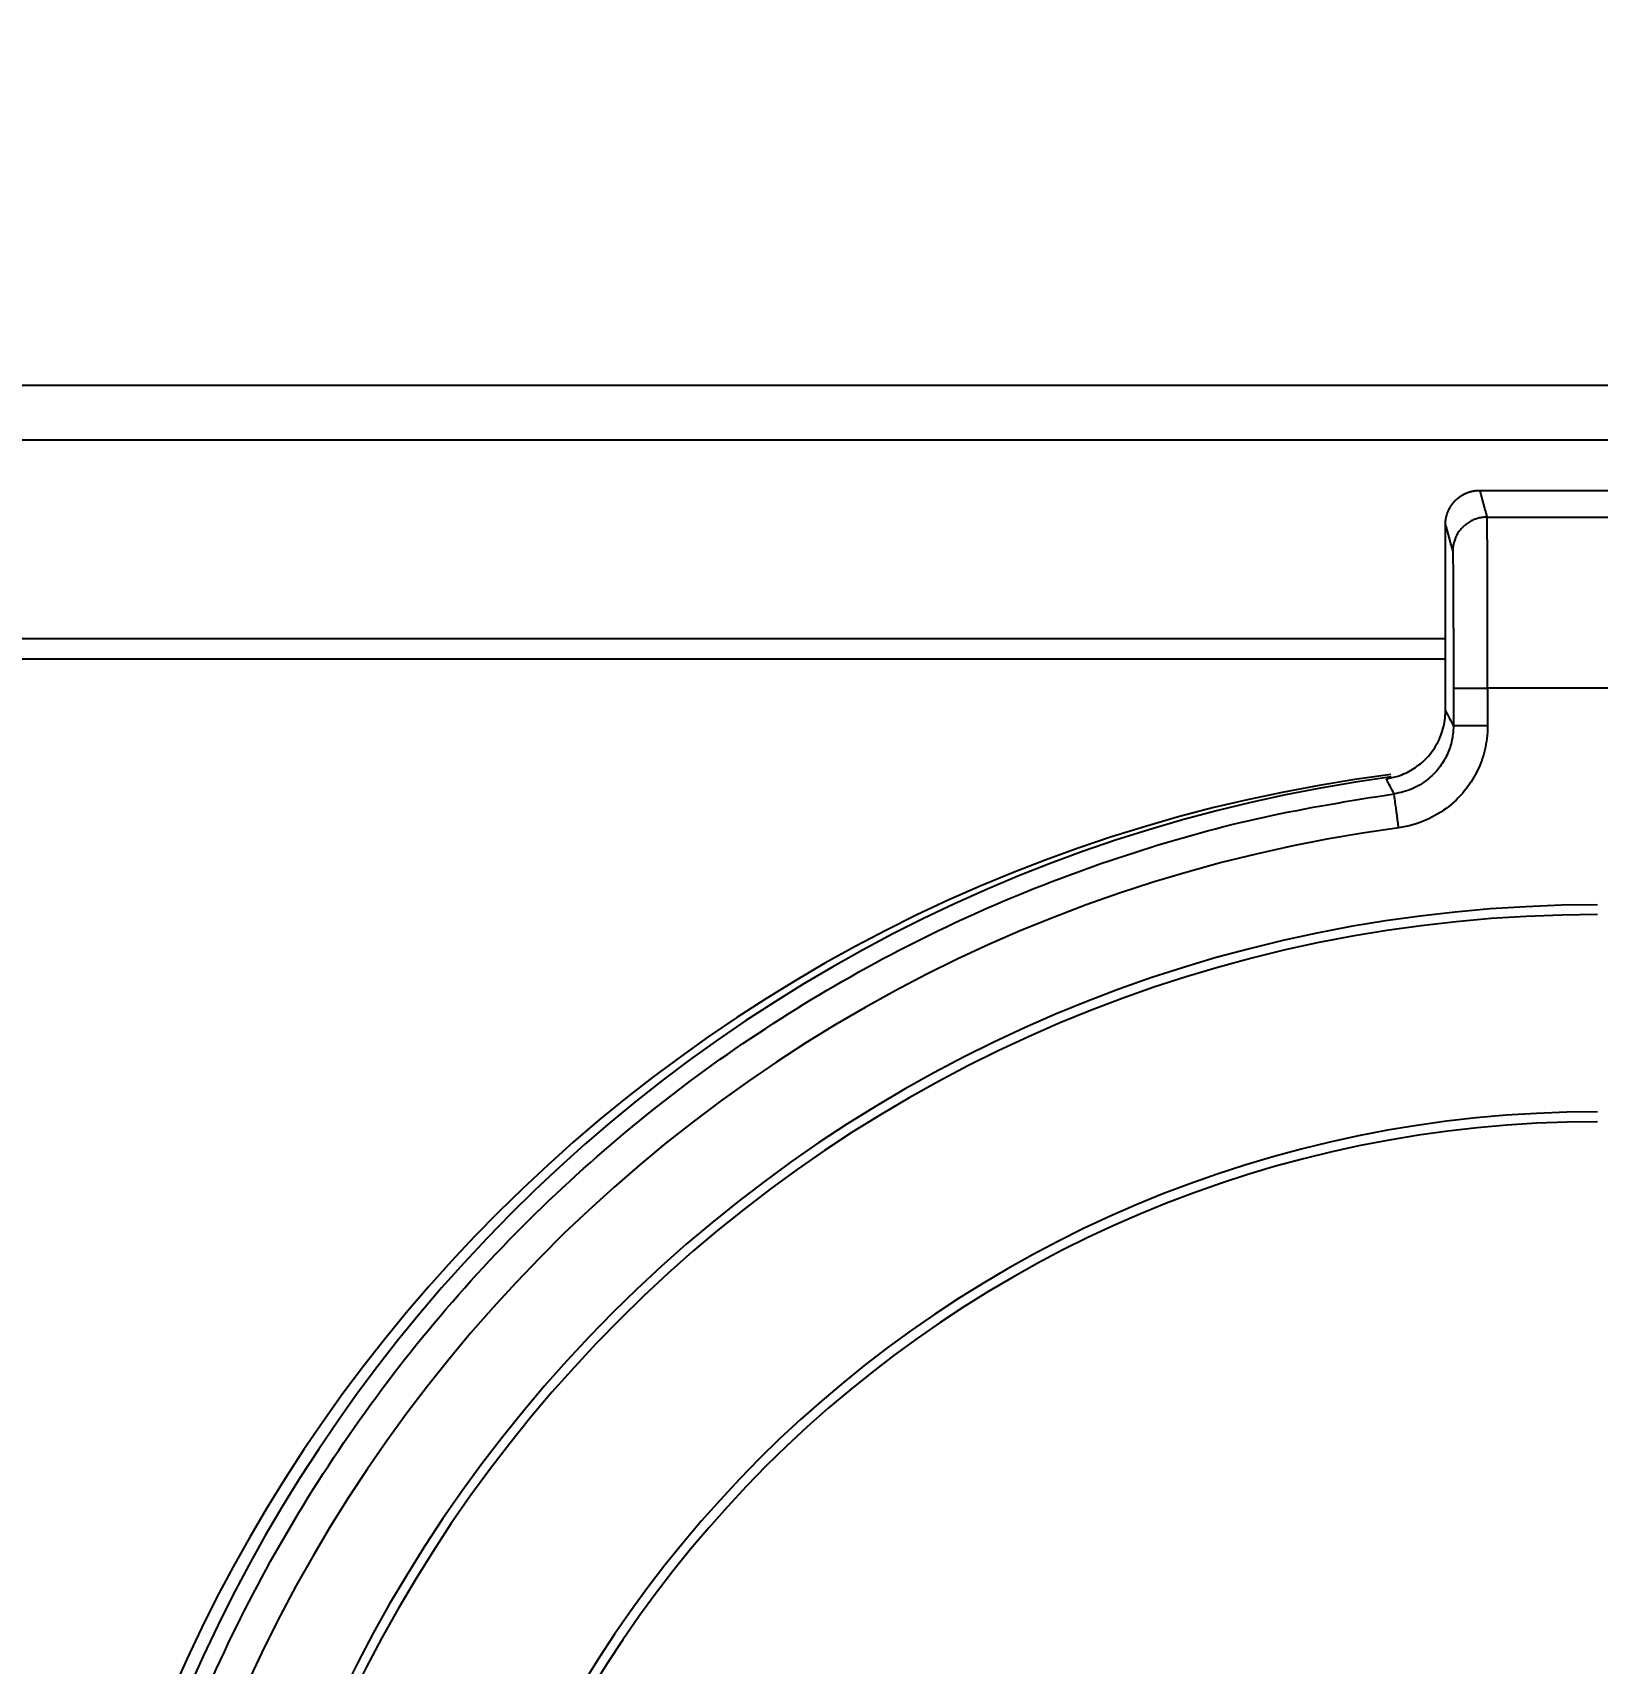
# Model space of a CAD drawing. Header units: millimetres. Extents: x 19741 to 22117, y -10160 to -6800.
# Drawn here: x 21597.73 to 21620.58, y -8803.24 to -8779.41 of the extents above; entities that cross this region are included whole.
import ezdxf

# ---------------------------------------------------------------- set-up
doc = ezdxf.new("R2010")
doc.units = ezdxf.units.MM
doc.styles.add('ARIAL', font='arial.ttf')
doc.dimstyles.get("Standard").update_dxf_attribs({"dimtxt": 15, "dimasz": 15, "dimexe": 0.18, "dimexo": 0.0625, "dimgap": 4, "dimtad": 0, "dimdec": 1, "dimdsep": 46, "dimtxsty": 'ARIAL', "dimcen": 0, "dimclrd": 5, "dimclre": 5, "dimclrt": 5, "dimadec": 0, "dimazin": 0, "dimtfac": 1, "dimtdec": 1, "dimtofl": 0, "dimtmove": 0, "dimatfit": 3, "dimfxl": 1, "dimtolj": 1, "dimtzin": 0, "dimarcsym": 0})

# ---------------------------------------------------------------- blocks, each defined once
blk = doc.blocks.new('*D125')
at = {"color": 5, "lineweight": -2, "transparency": 16777216}
for p, q in [((21702.253, -8779.476), (21702.253, -8906.67)), ((21551.093, -8797.165), (21551.093, -8906.67)), ((21551.093, -8906.49), (21528.434, -8906.49)), ((21687.253, -8906.49), (21566.093, -8906.49))]:
    blk.add_line(p, q, dxfattribs=at)
at = {"color": 5, "transparency": 16777216}
for points in [[(21566.093, -8903.99), (21566.093, -8908.99), (21551.093, -8906.49)], [(21687.253, -8903.99), (21687.253, -8908.99), (21702.253, -8906.49)]]:
    blk.add_solid(points, dxfattribs=at)
at = {"layer": 'Defpoints', "color": 0, "transparency": 16777216}
for p in [(21702.253, -8779.414), (21551.093, -8797.103), (21702.253, -8906.49)]:
    blk.add_point(p, dxfattribs=at)
at = {"color": 5, "transparency": 16777216, "insert": (21499.909, -8906.49), "char_height": 15, "attachment_point": 5, "style": 'ARIAL'}
blk.add_mtext('\\A1;151.2', dxfattribs=at)

msp = doc.modelspace()

# ---------------------------------------------------------------- linework, layer by layer
at = {"linetype": 'Continuous'}
for p, q in [((21572.432, -8784.563), (21658.132, -8784.563)), ((21572.432, -8785.363), (21658.132, -8785.363)), ((21572.432, -8788.263), (21618.358, -8788.263)), ((21572.432, -8788.563), (21618.358, -8788.563)), ((21614.979, -8788.563), (21618.358, -8788.566))]:
    msp.add_line(p, q, dxfattribs=at)
for centre, radius, start, end in [((21620.426, -8812.568), 22.5, 97.3129, 263.1377), ((21620.578, -8812.489), 22.407, 97.7259, 262.3359), ((21620.578, -8812.489), 21.655, 97.7002, 82.2998), ((21620.578, -8812.489), 20.333, 90, 270), ((21620.578, -8812.489), 20.191, 90, 180), ((21620.578, -8812.489), 17.31, 90, 180), ((21620.578, -8812.489), 17.165, 90, 270)]:
    msp.add_arc(centre, radius, start, end, dxfattribs=at)
for points, knots in [([(21618.359, -8786.602), (21618.359, -8786.6), (21618.359, -8786.599), (21618.359, -8786.596), (21618.359, -8786.595), (21618.359, -8786.593), (21618.359, -8786.591), (21618.359, -8786.589), (21618.359, -8786.587), (21618.359, -8786.585), (21618.359, -8786.583), (21618.359, -8786.581), (21618.359, -8786.579), (21618.359, -8786.577), (21618.359, -8786.576), (21618.359, -8786.573), (21618.36, -8786.572), (21618.36, -8786.569), (21618.36, -8786.568), (21618.36, -8786.565), (21618.36, -8786.564), (21618.36, -8786.561), (21618.36, -8786.56), (21618.361, -8786.557), (21618.361, -8786.556), (21618.361, -8786.553), (21618.361, -8786.552), (21618.361, -8786.55), (21618.361, -8786.548), (21618.362, -8786.546), (21618.362, -8786.544), (21618.362, -8786.542), (21618.362, -8786.541), (21618.363, -8786.538), (21618.363, -8786.537), (21618.363, -8786.534), (21618.363, -8786.533), (21618.364, -8786.53), (21618.364, -8786.529), (21618.364, -8786.526), (21618.365, -8786.525), (21618.365, -8786.522), (21618.365, -8786.521), (21618.366, -8786.519), (21618.366, -8786.517), (21618.366, -8786.515), (21618.366, -8786.513), (21618.367, -8786.511), (21618.367, -8786.51), (21618.368, -8786.507), (21618.368, -8786.506), (21618.368, -8786.503), (21618.369, -8786.502), (21618.369, -8786.499), (21618.369, -8786.498), (21618.37, -8786.496), (21618.37, -8786.494), (21618.371, -8786.492), (21618.371, -8786.49), (21618.372, -8786.488), (21618.372, -8786.487), (21618.373, -8786.484), (21618.373, -8786.483), (21618.374, -8786.48), (21618.374, -8786.479), (21618.375, -8786.477), (21618.375, -8786.475), (21618.376, -8786.473), (21618.376, -8786.472), (21618.377, -8786.469), (21618.377, -8786.468), (21618.378, -8786.465), (21618.378, -8786.464), (21618.379, -8786.461), (21618.379, -8786.46), (21618.38, -8786.458), (21618.38, -8786.457), (21618.381, -8786.454), (21618.381, -8786.453), (21618.382, -8786.45), (21618.382, -8786.449), (21618.383, -8786.447), (21618.384, -8786.445), (21618.385, -8786.443), (21618.385, -8786.442), (21618.386, -8786.439), (21618.386, -8786.438), (21618.387, -8786.435), (21618.387, -8786.434), (21618.388, -8786.432), (21618.389, -8786.431), (21618.39, -8786.428), (21618.39, -8786.427), (21618.391, -8786.424), (21618.392, -8786.423), (21618.392, -8786.421), (21618.393, -8786.42), (21618.394, -8786.417), (21618.394, -8786.416), (21618.395, -8786.414), (21618.396, -8786.412), (21618.397, -8786.41), (21618.397, -8786.409), (21618.398, -8786.406), (21618.399, -8786.405), (21618.4, -8786.403), (21618.4, -8786.402), (21618.401, -8786.399), (21618.402, -8786.398), (21618.403, -8786.396), (21618.404, -8786.394), (21618.405, -8786.392), (21618.405, -8786.391), (21618.406, -8786.388), (21618.407, -8786.387), (21618.408, -8786.385), (21618.409, -8786.384), (21618.41, -8786.381), (21618.41, -8786.38), (21618.411, -8786.378), (21618.412, -8786.377), (21618.413, -8786.374), (21618.414, -8786.373), (21618.415, -8786.371), (21618.416, -8786.37), (21618.417, -8786.367), (21618.417, -8786.366), (21618.419, -8786.364), (21618.419, -8786.363), (21618.421, -8786.361), (21618.421, -8786.359), (21618.422, -8786.357), (21618.423, -8786.356), (21618.424, -8786.354), (21618.425, -8786.353), (21618.426, -8786.35), (21618.427, -8786.349), (21618.428, -8786.347), (21618.429, -8786.346), (21618.43, -8786.344), (21618.431, -8786.343), (21618.432, -8786.34), (21618.433, -8786.339), (21618.434, -8786.337), (21618.435, -8786.336), (21618.436, -8786.334), (21618.437, -8786.333), (21618.439, -8786.33), (21618.439, -8786.329), (21618.441, -8786.327), (21618.441, -8786.326), (21618.443, -8786.324), (21618.444, -8786.323), (21618.445, -8786.321), (21618.446, -8786.32), (21618.447, -8786.317), (21618.448, -8786.316), (21618.45, -8786.314), (21618.45, -8786.313), (21618.452, -8786.311), (21618.453, -8786.31), (21618.454, -8786.308), (21618.455, -8786.307), (21618.456, -8786.305), (21618.457, -8786.304), (21618.459, -8786.302), (21618.459, -8786.3), (21618.461, -8786.298), (21618.462, -8786.297), (21618.463, -8786.295), (21618.464, -8786.294), (21618.466, -8786.292), (21618.467, -8786.291), (21618.468, -8786.289), (21618.469, -8786.288), (21618.471, -8786.286), (21618.472, -8786.285), (21618.473, -8786.283), (21618.474, -8786.282), (21618.476, -8786.28), (21618.477, -8786.279), (21618.478, -8786.277), (21618.479, -8786.276), (21618.481, -8786.274), (21618.482, -8786.273), (21618.483, -8786.271), (21618.484, -8786.27), (21618.486, -8786.268), (21618.487, -8786.267), (21618.489, -8786.265), (21618.489, -8786.264), (21618.491, -8786.262), (21618.492, -8786.262), (21618.494, -8786.26), (21618.495, -8786.259), (21618.497, -8786.257), (21618.497, -8786.256), (21618.499, -8786.254), (21618.5, -8786.253), (21618.502, -8786.251), (21618.503, -8786.25), (21618.505, -8786.248), (21618.506, -8786.247), (21618.508, -8786.246), (21618.508, -8786.245), (21618.51, -8786.243), (21618.511, -8786.242), (21618.513, -8786.24), (21618.514, -8786.239), (21618.516, -8786.238), (21618.517, -8786.237), (21618.519, -8786.235), (21618.52, -8786.234), (21618.522, -8786.232), (21618.523, -8786.231), (21618.525, -8786.23), (21618.526, -8786.229), (21618.528, -8786.227), (21618.528, -8786.226), (21618.53, -8786.224), (21618.531, -8786.224), (21618.533, -8786.222), (21618.534, -8786.221), (21618.536, -8786.219), (21618.537, -8786.218), (21618.539, -8786.217), (21618.54, -8786.216), (21618.542, -8786.214), (21618.543, -8786.213), (21618.545, -8786.212), (21618.546, -8786.211), (21618.549, -8786.209), (21618.55, -8786.209), (21618.552, -8786.207), (21618.553, -8786.206), (21618.555, -8786.205), (21618.556, -8786.204), (21618.558, -8786.202), (21618.559, -8786.201), (21618.561, -8786.2), (21618.562, -8786.199), (21618.564, -8786.198), (21618.565, -8786.197), (21618.567, -8786.195), (21618.568, -8786.195), (21618.57, -8786.193), (21618.571, -8786.192), (21618.574, -8786.191), (21618.575, -8786.19), (21618.577, -8786.189), (21618.578, -8786.188), (21618.58, -8786.186), (21618.581, -8786.186), (21618.583, -8786.184), (21618.584, -8786.184), (21618.587, -8786.182), (21618.588, -8786.181), (21618.59, -8786.18), (21618.591, -8786.179), (21618.593, -8786.178), (21618.594, -8786.177), (21618.597, -8786.176), (21618.598, -8786.175), (21618.6, -8786.174), (21618.601, -8786.173), (21618.603, -8786.172), (21618.604, -8786.171), (21618.607, -8786.17), (21618.608, -8786.169), (21618.61, -8786.168), (21618.611, -8786.167), (21618.613, -8786.166), (21618.615, -8786.165), (21618.617, -8786.164), (21618.618, -8786.163), (21618.62, -8786.162), (21618.621, -8786.162), (21618.624, -8786.16), (21618.625, -8786.16), (21618.627, -8786.158), (21618.628, -8786.158), (21618.631, -8786.157), (21618.632, -8786.156), (21618.634, -8786.155), (21618.635, -8786.154), (21618.638, -8786.153), (21618.639, -8786.153), (21618.641, -8786.151), (21618.642, -8786.151), (21618.645, -8786.15), (21618.646, -8786.149), (21618.648, -8786.148), (21618.649, -8786.148), (21618.652, -8786.146), (21618.653, -8786.146), (21618.655, -8786.145), (21618.656, -8786.144), (21618.659, -8786.143), (21618.66, -8786.143), (21618.662, -8786.142), (21618.664, -8786.141), (21618.666, -8786.14), (21618.667, -8786.14), (21618.67, -8786.139), (21618.671, -8786.138), (21618.673, -8786.137), (21618.674, -8786.137), (21618.677, -8786.136), (21618.678, -8786.135), (21618.681, -8786.134), (21618.682, -8786.134), (21618.684, -8786.133), (21618.685, -8786.133), (21618.688, -8786.132), (21618.689, -8786.131), (21618.692, -8786.13), (21618.693, -8786.13), (21618.695, -8786.129), (21618.696, -8786.129), (21618.699, -8786.128), (21618.7, -8786.127), (21618.703, -8786.127), (21618.704, -8786.126), (21618.706, -8786.125), (21618.708, -8786.125), (21618.71, -8786.124), (21618.711, -8786.124), (21618.714, -8786.123), (21618.715, -8786.123), (21618.718, -8786.122), (21618.719, -8786.122), (21618.721, -8786.121), (21618.723, -8786.12), (21618.725, -8786.12), (21618.726, -8786.119), (21618.729, -8786.119), (21618.73, -8786.118), (21618.733, -8786.118), (21618.734, -8786.117), (21618.736, -8786.117), (21618.738, -8786.116), (21618.74, -8786.116), (21618.741, -8786.116), (21618.744, -8786.115), (21618.745, -8786.115), (21618.748, -8786.114), (21618.749, -8786.114), (21618.752, -8786.113), (21618.753, -8786.113), (21618.755, -8786.112), (21618.757, -8786.112), (21618.759, -8786.112), (21618.761, -8786.111), (21618.763, -8786.111), (21618.764, -8786.111), (21618.767, -8786.11), (21618.768, -8786.11), (21618.771, -8786.109), (21618.772, -8786.109), (21618.775, -8786.109), (21618.776, -8786.109), (21618.778, -8786.108), (21618.78, -8786.108), (21618.782, -8786.107), (21618.784, -8786.107), (21618.786, -8786.107), (21618.788, -8786.107), (21618.79, -8786.106), (21618.791, -8786.106), (21618.794, -8786.106), (21618.795, -8786.106), (21618.798, -8786.105), (21618.799, -8786.105), (21618.802, -8786.105), (21618.803, -8786.105), (21618.806, -8786.104), (21618.807, -8786.104), (21618.81, -8786.104), (21618.811, -8786.104), (21618.813, -8786.104), (21618.815, -8786.104), (21618.817, -8786.103), (21618.819, -8786.103), (21618.821, -8786.103), (21618.823, -8786.103), (21618.825, -8786.103), (21618.826, -8786.103), (21618.829, -8786.103), (21618.83, -8786.102), (21618.833, -8786.102), (21618.834, -8786.102), (21618.837, -8786.102), (21618.838, -8786.102), (21618.841, -8786.102), (21618.842, -8786.102), (21618.845, -8786.102), (21618.846, -8786.102), (21618.849, -8786.102), (21618.85, -8786.102), (21618.852, -8786.102), (21618.854, -8786.102), (21618.856, -8786.102), (21618.857, -8786.102), (21618.858, -8786.102), (21618.858, -8786.102), (21618.859, -8786.102), (21618.859, -8786.102), (21618.859, -8786.102), (21618.859, -8786.102)], [0, 0, 0, 0, 0.004977, 0.004977, 0.009954, 0.009954, 0.014933, 0.014933, 0.019912, 0.019912, 0.024893, 0.024893, 0.029875, 0.029875, 0.034858, 0.034858, 0.039841, 0.039841, 0.044824, 0.044824, 0.049808, 0.049808, 0.054791, 0.054791, 0.059774, 0.059774, 0.064757, 0.064757, 0.069738, 0.069738, 0.074719, 0.074719, 0.079699, 0.079699, 0.084678, 0.084678, 0.089655, 0.089655, 0.09463, 0.09463, 0.099607, 0.099607, 0.104584, 0.104584, 0.109562, 0.109562, 0.114542, 0.114542, 0.119521, 0.119521, 0.124502, 0.124502, 0.129483, 0.129483, 0.134464, 0.134464, 0.139446, 0.139446, 0.144427, 0.144427, 0.149409, 0.149409, 0.15439, 0.15439, 0.15937, 0.15937, 0.164351, 0.164351, 0.16933, 0.16933, 0.174309, 0.174309, 0.179288, 0.179288, 0.184268, 0.184268, 0.189248, 0.189248, 0.19423, 0.19423, 0.199212, 0.199212, 0.204194, 0.204194, 0.209177, 0.209177, 0.214159, 0.214159, 0.219142, 0.219142, 0.224124, 0.224124, 0.229106, 0.229106, 0.234087, 0.234087, 0.239068, 0.239068, 0.244047, 0.244047, 0.249026, 0.249026, 0.254004, 0.254004, 0.258981, 0.258981, 0.26396, 0.26396, 0.26894, 0.26894, 0.27392, 0.27392, 0.278901, 0.278901, 0.283882, 0.283882, 0.288864, 0.288864, 0.293846, 0.293846, 0.298827, 0.298827, 0.303809, 0.303809, 0.30879, 0.30879, 0.313771, 0.313771, 0.318751, 0.318751, 0.323731, 0.323731, 0.32871, 0.32871, 0.333687, 0.333687, 0.338664, 0.338664, 0.343643, 0.343643, 0.348622, 0.348622, 0.353602, 0.353602, 0.358582, 0.358582, 0.363563, 0.363563, 0.368545, 0.368545, 0.373526, 0.373526, 0.378508, 0.378508, 0.383489, 0.383489, 0.38847, 0.38847, 0.393451, 0.393451, 0.398431, 0.398431, 0.403411, 0.403411, 0.408389, 0.408389, 0.413366, 0.413366, 0.418343, 0.418343, 0.423318, 0.423318, 0.428295, 0.428295, 0.433273, 0.433273, 0.438251, 0.438251, 0.443231, 0.443231, 0.448211, 0.448211, 0.453191, 0.453191, 0.458172, 0.458172, 0.463153, 0.463153, 0.468134, 0.468134, 0.473115, 0.473115, 0.478096, 0.478096, 0.483076, 0.483076, 0.488056, 0.488056, 0.493034, 0.493034, 0.498012, 0.498012, 0.502989, 0.502989, 0.507965, 0.507965, 0.512939, 0.512939, 0.517913, 0.517913, 0.522889, 0.522889, 0.527865, 0.527865, 0.532843, 0.532843, 0.537821, 0.537821, 0.5428, 0.5428, 0.547779, 0.547779, 0.552759, 0.552759, 0.557739, 0.557739, 0.562719, 0.562719, 0.567699, 0.567699, 0.572678, 0.572678, 0.577657, 0.577657, 0.582636, 0.582636, 0.587614, 0.587614, 0.592591, 0.592591, 0.597567, 0.597567, 0.602542, 0.602542, 0.607515, 0.607515, 0.612487, 0.612487, 0.617458, 0.617458, 0.622428, 0.622428, 0.6274, 0.6274, 0.632374, 0.632374, 0.637349, 0.637349, 0.642326, 0.642326, 0.647303, 0.647303, 0.652281, 0.652281, 0.65726, 0.65726, 0.66224, 0.66224, 0.66722, 0.66722, 0.6722, 0.6722, 0.677181, 0.677181, 0.682161, 0.682161, 0.687141, 0.687141, 0.692121, 0.692121, 0.6971, 0.6971, 0.702079, 0.702079, 0.707057, 0.707057, 0.712034, 0.712034, 0.717009, 0.717009, 0.721984, 0.721984, 0.726957, 0.726957, 0.731928, 0.731928, 0.736899, 0.736899, 0.74187, 0.74187, 0.746843, 0.746843, 0.751817, 0.751817, 0.756791, 0.756791, 0.761766, 0.761766, 0.766742, 0.766742, 0.771718, 0.771718, 0.776695, 0.776695, 0.781672, 0.781672, 0.786648, 0.786648, 0.791625, 0.791625, 0.796601, 0.796601, 0.801577, 0.801577, 0.806552, 0.806552, 0.811527, 0.811527, 0.816501, 0.816501, 0.821474, 0.821474, 0.826446, 0.826446, 0.831416, 0.831416, 0.836385, 0.836385, 0.841353, 0.841353, 0.846319, 0.846319, 0.851284, 0.851284, 0.856246, 0.856246, 0.861207, 0.861207, 0.866167, 0.866167, 0.87113, 0.87113, 0.876096, 0.876096, 0.881064, 0.881064, 0.886034, 0.886034, 0.891006, 0.891006, 0.89598, 0.89598, 0.900956, 0.900956, 0.905933, 0.905933, 0.910911, 0.910911, 0.91589, 0.91589, 0.92087, 0.92087, 0.925851, 0.925851, 0.930832, 0.930832, 0.935813, 0.935813, 0.940794, 0.940794, 0.945775, 0.945775, 0.950756, 0.950756, 0.955736, 0.955736, 0.960715, 0.960715, 0.965693, 0.965693, 0.97067, 0.97067, 0.975645, 0.975645, 0.980619, 0.980619, 0.985591, 0.985591, 0.990561, 0.990561, 0.995526, 0.995526, 0.999268, 0.999268, 0.999908, 0.999908, 0.999992, 1, 1, 1, 1]), ([(21618.975, -8788.991), (21618.975, -8788.991), (21618.975, -8788.991), (21618.975, -8788.99), (21618.975, -8788.988), (21618.975, -8788.984), (21618.975, -8788.981), (21618.975, -8788.975), (21618.975, -8788.972), (21618.975, -8788.966), (21618.975, -8788.964), (21618.975, -8788.958), (21618.975, -8788.955), (21618.975, -8788.949), (21618.975, -8788.946), (21618.975, -8788.94), (21618.975, -8788.937), (21618.975, -8788.932), (21618.975, -8788.929), (21618.975, -8788.923), (21618.975, -8788.92), (21618.975, -8788.914), (21618.975, -8788.911), (21618.975, -8788.905), (21618.975, -8788.903), (21618.975, -8788.897), (21618.975, -8788.894), (21618.975, -8788.888), (21618.975, -8788.885), (21618.975, -8788.879), (21618.975, -8788.876), (21618.975, -8788.871), (21618.975, -8788.868), (21618.975, -8788.862), (21618.975, -8788.859), (21618.975, -8788.853), (21618.975, -8788.85), (21618.975, -8788.844), (21618.975, -8788.841), (21618.975, -8788.836), (21618.975, -8788.833), (21618.975, -8788.827), (21618.975, -8788.824), (21618.975, -8788.818), (21618.975, -8788.815), (21618.975, -8788.809), (21618.975, -8788.807), (21618.975, -8788.801), (21618.975, -8788.798), (21618.975, -8788.792), (21618.975, -8788.789), (21618.975, -8788.783), (21618.975, -8788.78), (21618.975, -8788.775), (21618.975, -8788.772), (21618.975, -8788.766), (21618.975, -8788.763), (21618.975, -8788.757), (21618.975, -8788.754), (21618.975, -8788.748), (21618.975, -8788.745), (21618.975, -8788.74), (21618.975, -8788.737), (21618.975, -8788.731), (21618.975, -8788.728), (21618.975, -8788.722), (21618.975, -8788.719), (21618.975, -8788.714), (21618.975, -8788.711), (21618.975, -8788.705), (21618.975, -8788.702), (21618.975, -8788.696), (21618.975, -8788.693), (21618.975, -8788.687), (21618.975, -8788.685), (21618.975, -8788.679), (21618.975, -8788.676), (21618.975, -8788.67), (21618.975, -8788.667), (21618.975, -8788.661), (21618.975, -8788.658), (21618.975, -8788.653), (21618.975, -8788.65), (21618.975, -8788.644), (21618.975, -8788.641), (21618.975, -8788.635), (21618.975, -8788.632), (21618.975, -8788.627), (21618.975, -8788.624), (21618.975, -8788.618), (21618.975, -8788.615), (21618.975, -8788.609), (21618.975, -8788.606), (21618.975, -8788.601), (21618.975, -8788.598), (21618.975, -8788.592), (21618.975, -8788.589), (21618.975, -8788.583), (21618.975, -8788.58), (21618.975, -8788.575), (21618.975, -8788.572), (21618.975, -8788.566), (21618.975, -8788.563), (21618.975, -8788.557), (21618.975, -8788.554), (21618.975, -8788.549), (21618.975, -8788.546), (21618.975, -8788.54), (21618.975, -8788.537), (21618.975, -8788.531), (21618.975, -8788.529), (21618.975, -8788.523), (21618.975, -8788.52), (21618.975, -8788.514), (21618.975, -8788.511), (21618.975, -8788.506), (21618.975, -8788.503), (21618.975, -8788.497), (21618.975, -8788.494), (21618.975, -8788.489), (21618.975, -8788.486), (21618.975, -8788.48), (21618.975, -8788.477), (21618.975, -8788.471), (21618.975, -8788.469), (21618.975, -8788.463), (21618.975, -8788.46), (21618.975, -8788.454), (21618.975, -8788.451), (21618.975, -8788.446), (21618.975, -8788.443), (21618.975, -8788.437), (21618.975, -8788.434), (21618.975, -8788.429), (21618.975, -8788.426), (21618.975, -8788.42), (21618.975, -8788.417), (21618.975, -8788.412), (21618.975, -8788.409), (21618.975, -8788.403), (21618.975, -8788.4), (21618.975, -8788.395), (21618.975, -8788.392), (21618.975, -8788.386), (21618.975, -8788.383), (21618.975, -8788.378), (21618.975, -8788.375), (21618.975, -8788.369), (21618.975, -8788.366), (21618.975, -8788.361), (21618.975, -8788.358), (21618.975, -8788.352), (21618.975, -8788.35), (21618.975, -8788.344), (21618.975, -8788.341), (21618.975, -8788.336), (21618.975, -8788.333), (21618.975, -8788.327), (21618.975, -8788.324), (21618.975, -8788.319), (21618.975, -8788.316), (21618.975, -8788.31), (21618.975, -8788.308), (21618.975, -8788.302), (21618.975, -8788.299), (21618.975, -8788.294), (21618.975, -8788.291), (21618.975, -8788.285), (21618.975, -8788.282), (21618.975, -8788.277), (21618.975, -8788.274), (21618.975, -8788.269), (21618.975, -8788.266), (21618.975, -8788.26), (21618.975, -8788.257), (21618.975, -8788.252), (21618.975, -8788.249), (21618.975, -8788.244), (21618.975, -8788.241), (21618.975, -8788.235), (21618.975, -8788.232), (21618.975, -8788.227), (21618.975, -8788.224), (21618.975, -8788.219), (21618.975, -8788.216), (21618.975, -8788.21), (21618.975, -8788.208), (21618.975, -8788.202), (21618.975, -8788.199), (21618.975, -8788.194), (21618.975, -8788.191), (21618.975, -8788.185), (21618.975, -8788.183), (21618.975, -8788.177), (21618.975, -8788.174), (21618.975, -8788.169), (21618.975, -8788.166), (21618.975, -8788.161), (21618.975, -8788.158), (21618.975, -8788.152), (21618.975, -8788.15), (21618.975, -8788.144), (21618.975, -8788.141), (21618.975, -8788.136), (21618.975, -8788.133), (21618.975, -8788.128), (21618.975, -8788.125), (21618.975, -8788.12), (21618.975, -8788.117), (21618.975, -8788.111), (21618.975, -8788.109), (21618.975, -8788.103), (21618.975, -8788.101), (21618.975, -8788.095), (21618.975, -8788.092), (21618.975, -8788.087), (21618.975, -8788.084), (21618.975, -8788.079), (21618.975, -8788.076), (21618.975, -8788.071), (21618.975, -8788.068), (21618.975, -8788.063), (21618.975, -8788.06), (21618.975, -8788.054), (21618.975, -8788.052), (21618.975, -8788.046), (21618.975, -8788.044), (21618.975, -8788.038), (21618.975, -8788.036), (21618.975, -8788.03), (21618.975, -8788.027), (21618.975, -8788.022), (21618.975, -8788.019), (21618.975, -8788.014), (21618.975, -8788.011), (21618.975, -8788.006), (21618.975, -8788.003), (21618.975, -8787.998), (21618.975, -8787.995), (21618.975, -8787.99), (21618.975, -8787.987), (21618.975, -8787.982), (21618.975, -8787.979), (21618.975, -8787.974), (21618.975, -8787.971), (21618.975, -8787.966), (21618.975, -8787.963), (21618.975, -8787.958), (21618.975, -8787.955), (21618.975, -8787.95), (21618.975, -8787.947), (21618.975, -8787.942), (21618.975, -8787.939), (21618.975, -8787.934), (21618.975, -8787.931), (21618.975, -8787.926), (21618.975, -8787.924), (21618.975, -8787.918), (21618.975, -8787.916), (21618.975, -8787.91), (21618.975, -8787.908), (21618.975, -8787.902), (21618.975, -8787.9), (21618.975, -8787.895), (21618.975, -8787.892), (21618.975, -8787.887), (21618.975, -8787.884), (21618.975, -8787.879), (21618.975, -8787.876), (21618.975, -8787.871), (21618.975, -8787.868), (21618.975, -8787.863), (21618.975, -8787.861), (21618.975, -8787.855), (21618.975, -8787.853), (21618.975, -8787.848), (21618.975, -8787.845), (21618.975, -8787.84), (21618.975, -8787.837), (21618.975, -8787.832), (21618.975, -8787.83), (21618.975, -8787.824), (21618.975, -8787.822), (21618.975, -8787.817), (21618.975, -8787.814), (21618.975, -8787.809), (21618.975, -8787.806), (21618.975, -8787.801), (21618.975, -8787.799), (21618.975, -8787.794), (21618.975, -8787.791), (21618.975, -8787.786), (21618.975, -8787.783), (21618.975, -8787.778), (21618.975, -8787.776), (21618.975, -8787.771), (21618.975, -8787.768), (21618.975, -8787.763), (21618.975, -8787.761), (21618.975, -8787.756), (21618.975, -8787.753), (21618.975, -8787.748), (21618.975, -8787.745), (21618.975, -8787.74), (21618.975, -8787.738), (21618.974, -8787.733), (21618.974, -8787.73), (21618.974, -8787.725), (21618.974, -8787.723), (21618.974, -8787.718), (21618.974, -8787.715), (21618.974, -8787.71), (21618.974, -8787.708), (21618.974, -8787.703), (21618.974, -8787.7), (21618.974, -8787.695), (21618.974, -8787.693), (21618.974, -8787.688), (21618.974, -8787.685), (21618.974, -8787.68), (21618.974, -8787.678), (21618.974, -8787.673), (21618.974, -8787.671), (21618.974, -8787.666), (21618.974, -8787.663), (21618.974, -8787.658), (21618.974, -8787.656), (21618.974, -8787.651), (21618.974, -8787.648), (21618.974, -8787.643), (21618.974, -8787.641), (21618.974, -8787.636), (21618.974, -8787.634), (21618.974, -8787.629), (21618.974, -8787.626), (21618.974, -8787.621), (21618.974, -8787.619), (21618.974, -8787.614), (21618.974, -8787.612), (21618.974, -8787.607), (21618.974, -8787.604), (21618.974, -8787.6), (21618.974, -8787.597), (21618.974, -8787.592), (21618.974, -8787.59), (21618.974, -8787.585), (21618.974, -8787.583), (21618.974, -8787.578), (21618.974, -8787.576), (21618.974, -8787.571), (21618.974, -8787.568), (21618.974, -8787.564), (21618.974, -8787.561), (21618.974, -8787.556), (21618.974, -8787.554), (21618.974, -8787.549), (21618.974, -8787.547), (21618.974, -8787.542), (21618.974, -8787.54), (21618.974, -8787.535), (21618.974, -8787.533), (21618.974, -8787.528), (21618.974, -8787.525), (21618.974, -8787.521), (21618.974, -8787.518), (21618.974, -8787.514), (21618.974, -8787.511), (21618.974, -8787.507), (21618.974, -8787.504), (21618.974, -8787.5), (21618.974, -8787.497), (21618.974, -8787.493), (21618.974, -8787.49), (21618.974, -8787.486), (21618.974, -8787.483), (21618.974, -8787.479), (21618.974, -8787.476), (21618.974, -8787.472), (21618.974, -8787.469), (21618.974, -8787.465), (21618.974, -8787.462), (21618.974, -8787.458), (21618.974, -8787.455), (21618.974, -8787.451), (21618.974, -8787.449), (21618.974, -8787.444), (21618.974, -8787.442), (21618.974, -8787.437), (21618.974, -8787.435), (21618.974, -8787.43), (21618.974, -8787.428), (21618.974, -8787.423), (21618.974, -8787.421), (21618.974, -8787.417), (21618.974, -8787.414), (21618.974, -8787.41), (21618.974, -8787.408), (21618.974, -8787.403), (21618.974, -8787.401), (21618.974, -8787.396), (21618.974, -8787.394), (21618.974, -8787.39), (21618.974, -8787.387), (21618.973, -8787.383), (21618.973, -8787.381), (21618.973, -8787.376), (21618.973, -8787.374), (21618.973, -8787.369), (21618.973, -8787.367), (21618.973, -8787.363), (21618.973, -8787.361), (21618.973, -8787.356), (21618.973, -8787.354), (21618.973, -8787.35), (21618.973, -8787.347), (21618.973, -8787.343), (21618.973, -8787.341), (21618.973, -8787.336), (21618.973, -8787.334), (21618.973, -8787.33), (21618.973, -8787.328), (21618.973, -8787.323), (21618.973, -8787.321), (21618.973, -8787.317), (21618.973, -8787.315), (21618.973, -8787.31), (21618.973, -8787.308), (21618.973, -8787.304), (21618.973, -8787.302), (21618.973, -8787.297), (21618.973, -8787.295), (21618.973, -8787.291), (21618.973, -8787.289), (21618.973, -8787.285), (21618.973, -8787.282), (21618.973, -8787.278), (21618.973, -8787.276), (21618.973, -8787.272), (21618.973, -8787.27), (21618.973, -8787.266), (21618.973, -8787.263), (21618.973, -8787.259), (21618.973, -8787.257), (21618.973, -8787.253), (21618.973, -8787.251), (21618.973, -8787.247), (21618.973, -8787.245), (21618.973, -8787.24), (21618.973, -8787.238), (21618.973, -8787.234), (21618.973, -8787.232), (21618.973, -8787.228), (21618.973, -8787.226), (21618.973, -8787.222), (21618.973, -8787.22), (21618.973, -8787.216), (21618.973, -8787.214), (21618.973, -8787.21), (21618.973, -8787.207), (21618.973, -8787.203), (21618.973, -8787.201), (21618.973, -8787.197), (21618.973, -8787.195), (21618.973, -8787.191), (21618.973, -8787.189), (21618.973, -8787.185), (21618.973, -8787.183), (21618.973, -8787.179), (21618.973, -8787.177), (21618.973, -8787.173), (21618.973, -8787.171), (21618.973, -8787.167), (21618.973, -8787.165), (21618.973, -8787.161), (21618.973, -8787.159), (21618.973, -8787.155), (21618.973, -8787.153), (21618.973, -8787.149), (21618.973, -8787.148), (21618.972, -8787.144), (21618.972, -8787.142), (21618.972, -8787.138), (21618.972, -8787.136), (21618.972, -8787.132), (21618.972, -8787.13), (21618.972, -8787.126), (21618.972, -8787.124), (21618.972, -8787.12), (21618.972, -8787.118), (21618.972, -8787.114), (21618.972, -8787.113), (21618.972, -8787.109), (21618.972, -8787.107), (21618.972, -8787.103), (21618.972, -8787.101), (21618.972, -8787.097), (21618.972, -8787.095), (21618.972, -8787.092), (21618.972, -8787.09), (21618.972, -8787.086), (21618.972, -8787.084), (21618.972, -8787.08), (21618.972, -8787.078), (21618.972, -8787.075), (21618.972, -8787.073), (21618.972, -8787.069), (21618.972, -8787.067), (21618.972, -8787.063), (21618.972, -8787.062), (21618.972, -8787.058), (21618.972, -8787.056), (21618.972, -8787.052), (21618.972, -8787.051), (21618.972, -8787.047), (21618.972, -8787.045), (21618.972, -8787.041), (21618.972, -8787.04), (21618.972, -8787.036), (21618.972, -8787.034), (21618.972, -8787.03), (21618.972, -8787.029), (21618.972, -8787.025), (21618.972, -8787.023), (21618.972, -8787.02), (21618.972, -8787.018), (21618.972, -8787.014), (21618.972, -8787.012), (21618.972, -8787.009), (21618.972, -8787.007), (21618.972, -8787.004), (21618.972, -8787.002), (21618.972, -8786.998), (21618.972, -8786.997), (21618.972, -8786.993), (21618.972, -8786.991), (21618.972, -8786.988), (21618.972, -8786.986), (21618.972, -8786.983), (21618.972, -8786.981), (21618.972, -8786.977), (21618.972, -8786.976), (21618.972, -8786.972), (21618.972, -8786.97), (21618.972, -8786.967), (21618.972, -8786.965), (21618.972, -8786.962), (21618.972, -8786.96), (21618.971, -8786.957), (21618.971, -8786.955), (21618.971, -8786.952), (21618.971, -8786.95), (21618.971, -8786.947), (21618.971, -8786.945), (21618.971, -8786.942), (21618.971, -8786.94), (21618.971, -8786.937), (21618.971, -8786.935), (21618.971, -8786.932), (21618.971, -8786.93), (21618.971, -8786.927), (21618.971, -8786.925), (21618.971, -8786.922), (21618.971, -8786.92), (21618.971, -8786.917), (21618.971, -8786.915), (21618.971, -8786.912), (21618.971, -8786.91), (21618.971, -8786.907), (21618.971, -8786.906), (21618.971, -8786.902), (21618.971, -8786.901), (21618.971, -8786.898), (21618.971, -8786.896), (21618.971, -8786.893), (21618.971, -8786.891), (21618.971, -8786.888), (21618.971, -8786.886), (21618.971, -8786.883), (21618.971, -8786.882), (21618.971, -8786.879), (21618.971, -8786.877), (21618.971, -8786.874), (21618.971, -8786.872), (21618.971, -8786.869), (21618.971, -8786.868), (21618.971, -8786.865), (21618.971, -8786.863), (21618.971, -8786.86), (21618.971, -8786.859), (21618.971, -8786.856), (21618.971, -8786.854), (21618.971, -8786.851), (21618.971, -8786.85), (21618.971, -8786.847), (21618.971, -8786.845), (21618.971, -8786.842), (21618.971, -8786.841), (21618.971, -8786.838), (21618.971, -8786.836), (21618.971, -8786.833), (21618.971, -8786.832), (21618.971, -8786.829), (21618.971, -8786.827), (21618.971, -8786.824), (21618.971, -8786.823), (21618.971, -8786.82), (21618.971, -8786.819), (21618.971, -8786.816), (21618.97, -8786.814), (21618.97, -8786.812), (21618.97, -8786.81), (21618.97, -8786.807), (21618.97, -8786.806), (21618.97, -8786.803), (21618.97, -8786.802), (21618.97, -8786.799), (21618.97, -8786.797), (21618.97, -8786.795), (21618.97, -8786.793), (21618.97, -8786.79), (21618.97, -8786.789), (21618.97, -8786.786), (21618.97, -8786.785), (21618.97, -8786.782), (21618.97, -8786.781), (21618.97, -8786.778), (21618.97, -8786.777), (21618.97, -8786.774), (21618.97, -8786.773), (21618.97, -8786.77), (21618.97, -8786.769), (21618.97, -8786.766), (21618.97, -8786.765), (21618.97, -8786.762), (21618.97, -8786.761), (21618.97, -8786.758), (21618.97, -8786.757), (21618.97, -8786.754), (21618.97, -8786.753), (21618.97, -8786.75), (21618.97, -8786.749), (21618.97, -8786.746), (21618.97, -8786.745), (21618.97, -8786.743), (21618.97, -8786.741), (21618.97, -8786.739), (21618.97, -8786.738), (21618.97, -8786.735), (21618.97, -8786.734), (21618.97, -8786.731), (21618.97, -8786.73), (21618.97, -8786.728), (21618.97, -8786.726), (21618.97, -8786.724), (21618.97, -8786.723), (21618.97, -8786.72), (21618.97, -8786.719), (21618.97, -8786.717), (21618.97, -8786.715), (21618.97, -8786.713), (21618.97, -8786.712), (21618.97, -8786.709), (21618.97, -8786.708), (21618.97, -8786.706), (21618.97, -8786.705), (21618.969, -8786.702), (21618.969, -8786.701), (21618.969, -8786.699), (21618.969, -8786.698), (21618.969, -8786.695), (21618.969, -8786.694), (21618.969, -8786.692), (21618.969, -8786.691), (21618.969, -8786.688), (21618.969, -8786.687), (21618.969, -8786.685), (21618.969, -8786.684), (21618.969, -8786.682), (21618.969, -8786.681), (21618.969, -8786.678), (21618.969, -8786.677), (21618.969, -8786.675), (21618.969, -8786.674), (21618.969, -8786.672), (21618.969, -8786.671), (21618.969, -8786.669), (21618.969, -8786.667), (21618.969, -8786.665), (21618.969, -8786.664), (21618.969, -8786.662), (21618.969, -8786.661), (21618.969, -8786.659), (21618.969, -8786.658), (21618.969, -8786.656), (21618.969, -8786.655), (21618.969, -8786.653), (21618.969, -8786.652), (21618.969, -8786.65), (21618.969, -8786.649), (21618.969, -8786.647), (21618.969, -8786.646), (21618.969, -8786.644), (21618.969, -8786.643), (21618.969, -8786.641), (21618.969, -8786.64), (21618.969, -8786.638), (21618.969, -8786.637), (21618.969, -8786.635), (21618.969, -8786.634), (21618.969, -8786.632), (21618.969, -8786.631), (21618.969, -8786.629), (21618.969, -8786.628), (21618.969, -8786.626), (21618.969, -8786.625), (21618.969, -8786.623), (21618.969, -8786.622), (21618.969, -8786.62), (21618.969, -8786.62), (21618.968, -8786.618), (21618.968, -8786.617), (21618.968, -8786.615), (21618.968, -8786.614), (21618.968, -8786.612), (21618.968, -8786.611), (21618.968, -8786.61), (21618.968, -8786.609), (21618.968, -8786.607), (21618.968, -8786.606), (21618.968, -8786.604), (21618.968, -8786.604), (21618.968, -8786.602), (21618.968, -8786.601), (21618.968, -8786.599), (21618.968, -8786.598), (21618.968, -8786.597), (21618.968, -8786.596), (21618.968, -8786.594), (21618.968, -8786.593), (21618.968, -8786.592), (21618.968, -8786.591), (21618.968, -8786.589), (21618.968, -8786.589), (21618.968, -8786.587), (21618.968, -8786.586), (21618.968, -8786.585), (21618.968, -8786.584), (21618.968, -8786.582), (21618.968, -8786.581), (21618.968, -8786.58), (21618.968, -8786.579), (21618.968, -8786.578), (21618.968, -8786.577), (21618.968, -8786.575), (21618.968, -8786.575), (21618.968, -8786.573), (21618.968, -8786.572), (21618.968, -8786.571), (21618.968, -8786.57), (21618.968, -8786.569), (21618.968, -8786.568), (21618.968, -8786.567), (21618.968, -8786.566), (21618.968, -8786.565), (21618.968, -8786.564), (21618.968, -8786.562), (21618.968, -8786.562), (21618.968, -8786.56), (21618.968, -8786.56), (21618.968, -8786.558), (21618.968, -8786.558), (21618.967, -8786.556), (21618.967, -8786.556), (21618.967, -8786.554), (21618.967, -8786.554), (21618.967, -8786.552), (21618.967, -8786.552), (21618.967, -8786.551), (21618.967, -8786.55), (21618.967, -8786.549), (21618.967, -8786.548), (21618.967, -8786.547), (21618.967, -8786.546), (21618.967, -8786.545), (21618.967, -8786.544), (21618.967, -8786.543), (21618.967, -8786.543), (21618.967, -8786.541), (21618.967, -8786.541), (21618.967, -8786.54), (21618.967, -8786.539), (21618.967, -8786.538), (21618.967, -8786.537), (21618.967, -8786.536), (21618.967, -8786.536), (21618.967, -8786.535), (21618.967, -8786.534), (21618.967, -8786.533), (21618.967, -8786.533), (21618.967, -8786.531), (21618.967, -8786.531), (21618.967, -8786.53), (21618.967, -8786.529), (21618.967, -8786.528), (21618.967, -8786.528), (21618.967, -8786.527), (21618.967, -8786.526), (21618.967, -8786.525), (21618.967, -8786.525), (21618.967, -8786.524), (21618.967, -8786.524), (21618.967, -8786.523), (21618.967, -8786.522), (21618.967, -8786.521), (21618.967, -8786.521), (21618.967, -8786.52), (21618.967, -8786.519), (21618.967, -8786.519), (21618.967, -8786.518), (21618.967, -8786.517), (21618.967, -8786.517), (21618.967, -8786.516), (21618.967, -8786.516), (21618.966, -8786.515), (21618.966, -8786.514), (21618.966, -8786.514), (21618.966, -8786.513), (21618.966, -8786.513), (21618.966, -8786.512), (21618.966, -8786.511), (21618.966, -8786.511), (21618.966, -8786.51), (21618.966, -8786.51), (21618.966, -8786.509), (21618.966, -8786.509), (21618.966, -8786.508), (21618.966, -8786.508), (21618.966, -8786.507), (21618.966, -8786.507), (21618.966, -8786.506), (21618.966, -8786.506), (21618.966, -8786.505), (21618.966, -8786.505), (21618.966, -8786.504), (21618.966, -8786.504), (21618.966, -8786.503), (21618.966, -8786.503), (21618.966, -8786.503), (21618.966, -8786.502), (21618.966, -8786.502), (21618.966, -8786.502), (21618.966, -8786.501), (21618.966, -8786.501), (21618.966, -8786.5), (21618.966, -8786.5), (21618.966, -8786.5), (21618.966, -8786.499), (21618.966, -8786.499), (21618.966, -8786.499), (21618.966, -8786.498), (21618.966, -8786.498), (21618.966, -8786.497), (21618.966, -8786.497), (21618.966, -8786.497), (21618.966, -8786.497), (21618.966, -8786.496), (21618.966, -8786.496), (21618.966, -8786.496), (21618.966, -8786.496), (21618.966, -8786.495), (21618.966, -8786.495), (21618.966, -8786.495), (21618.966, -8786.495), (21618.965, -8786.494), (21618.965, -8786.494), (21618.965, -8786.494), (21618.965, -8786.494), (21618.965, -8786.493), (21618.965, -8786.493), (21618.965, -8786.493), (21618.965, -8786.493), (21618.965, -8786.493), (21618.965, -8786.493), (21618.965, -8786.492), (21618.965, -8786.492), (21618.965, -8786.492), (21618.965, -8786.492), (21618.965, -8786.492), (21618.965, -8786.492), (21618.965, -8786.492), (21618.965, -8786.492), (21618.965, -8786.492), (21618.965, -8786.492), (21618.965, -8786.492)], [0, 0, 0, 0, 0.000008, 0.000008, 0.00114, 0.00114, 0.003387, 0.003387, 0.005635, 0.005635, 0.007883, 0.007883, 0.010132, 0.010132, 0.012382, 0.012382, 0.014632, 0.014632, 0.016882, 0.016882, 0.019133, 0.019133, 0.021385, 0.021385, 0.023637, 0.023637, 0.02589, 0.02589, 0.028143, 0.028143, 0.030396, 0.030396, 0.03265, 0.03265, 0.034904, 0.034904, 0.037159, 0.037159, 0.039414, 0.039414, 0.041669, 0.041669, 0.043925, 0.043925, 0.046181, 0.046181, 0.048437, 0.048437, 0.050693, 0.050693, 0.05295, 0.05295, 0.055207, 0.055207, 0.057465, 0.057465, 0.059722, 0.059722, 0.06198, 0.06198, 0.064237, 0.064237, 0.066495, 0.066495, 0.068754, 0.068754, 0.071012, 0.071012, 0.07327, 0.07327, 0.075529, 0.075529, 0.077787, 0.077787, 0.080046, 0.080046, 0.082304, 0.082304, 0.084563, 0.084563, 0.086821, 0.086821, 0.08908, 0.08908, 0.091338, 0.091338, 0.093597, 0.093597, 0.095855, 0.095855, 0.098113, 0.098113, 0.100371, 0.100371, 0.102629, 0.102629, 0.104887, 0.104887, 0.107145, 0.107145, 0.109402, 0.109402, 0.11166, 0.11166, 0.113917, 0.113917, 0.116174, 0.116174, 0.11843, 0.11843, 0.120686, 0.120686, 0.122942, 0.122942, 0.125198, 0.125198, 0.127454, 0.127454, 0.129709, 0.129709, 0.131963, 0.131963, 0.134218, 0.134218, 0.136471, 0.136471, 0.138725, 0.138725, 0.140978, 0.140978, 0.143231, 0.143231, 0.145483, 0.145483, 0.147734, 0.147734, 0.149986, 0.149986, 0.152236, 0.152236, 0.154486, 0.154486, 0.156736, 0.156736, 0.158985, 0.158985, 0.161233, 0.161233, 0.163481, 0.163481, 0.165728, 0.165728, 0.167975, 0.167975, 0.170221, 0.170221, 0.172466, 0.172466, 0.174711, 0.174711, 0.176955, 0.176955, 0.179198, 0.179198, 0.181443, 0.181443, 0.183687, 0.183687, 0.185933, 0.185933, 0.188178, 0.188178, 0.190425, 0.190425, 0.192671, 0.192671, 0.194918, 0.194918, 0.197166, 0.197166, 0.199414, 0.199414, 0.201662, 0.201662, 0.203911, 0.203911, 0.20616, 0.20616, 0.20841, 0.20841, 0.21066, 0.21066, 0.21291, 0.21291, 0.215161, 0.215161, 0.217412, 0.217412, 0.219663, 0.219663, 0.221915, 0.221915, 0.224167, 0.224167, 0.226419, 0.226419, 0.228671, 0.228671, 0.230924, 0.230924, 0.233177, 0.233177, 0.23543, 0.23543, 0.237683, 0.237683, 0.239937, 0.239937, 0.242191, 0.242191, 0.244445, 0.244445, 0.246699, 0.246699, 0.248953, 0.248953, 0.251207, 0.251207, 0.253462, 0.253462, 0.255717, 0.255717, 0.257971, 0.257971, 0.260226, 0.260226, 0.262481, 0.262481, 0.264736, 0.264736, 0.266991, 0.266991, 0.269246, 0.269246, 0.271501, 0.271501, 0.273756, 0.273756, 0.276011, 0.276011, 0.278266, 0.278266, 0.280521, 0.280521, 0.282776, 0.282776, 0.285031, 0.285031, 0.287286, 0.287286, 0.289541, 0.289541, 0.291795, 0.291795, 0.29405, 0.29405, 0.296304, 0.296304, 0.298559, 0.298559, 0.300813, 0.300813, 0.303067, 0.303067, 0.305321, 0.305321, 0.307574, 0.307574, 0.309828, 0.309828, 0.312081, 0.312081, 0.314334, 0.314334, 0.316587, 0.316587, 0.318839, 0.318839, 0.321091, 0.321091, 0.323343, 0.323343, 0.325595, 0.325595, 0.327847, 0.327847, 0.330098, 0.330098, 0.332348, 0.332348, 0.334599, 0.334599, 0.336849, 0.336849, 0.339099, 0.339099, 0.341348, 0.341348, 0.343597, 0.343597, 0.345845, 0.345845, 0.348094, 0.348094, 0.350341, 0.350341, 0.352589, 0.352589, 0.354838, 0.354838, 0.357087, 0.357087, 0.359336, 0.359336, 0.361586, 0.361586, 0.363836, 0.363836, 0.366087, 0.366087, 0.368338, 0.368338, 0.370589, 0.370589, 0.372841, 0.372841, 0.375094, 0.375094, 0.377346, 0.377346, 0.379599, 0.379599, 0.381853, 0.381853, 0.384106, 0.384106, 0.38636, 0.38636, 0.388615, 0.388615, 0.390869, 0.390869, 0.393124, 0.393124, 0.395379, 0.395379, 0.397635, 0.397635, 0.39989, 0.39989, 0.402146, 0.402146, 0.404402, 0.404402, 0.406658, 0.406658, 0.408914, 0.408914, 0.411171, 0.411171, 0.413428, 0.413428, 0.415684, 0.415684, 0.417941, 0.417941, 0.420198, 0.420198, 0.422455, 0.422455, 0.424712, 0.424712, 0.426969, 0.426969, 0.429227, 0.429227, 0.431484, 0.431484, 0.433741, 0.433741, 0.435998, 0.435998, 0.438256, 0.438256, 0.440513, 0.440513, 0.44277, 0.44277, 0.445027, 0.445027, 0.447284, 0.447284, 0.449541, 0.449541, 0.451798, 0.451798, 0.454054, 0.454054, 0.456311, 0.456311, 0.458567, 0.458567, 0.460823, 0.460823, 0.46308, 0.46308, 0.465335, 0.465335, 0.467591, 0.467591, 0.469846, 0.469846, 0.472102, 0.472102, 0.474357, 0.474357, 0.476611, 0.476611, 0.478866, 0.478866, 0.48112, 0.48112, 0.483374, 0.483374, 0.485627, 0.485627, 0.48788, 0.48788, 0.490133, 0.490133, 0.492385, 0.492385, 0.494638, 0.494638, 0.496889, 0.496889, 0.49914, 0.49914, 0.501391, 0.501391, 0.503642, 0.503642, 0.505892, 0.505892, 0.508141, 0.508141, 0.51039, 0.51039, 0.512639, 0.512639, 0.514887, 0.514887, 0.517134, 0.517134, 0.519381, 0.519381, 0.521628, 0.521628, 0.523875, 0.523875, 0.526122, 0.526122, 0.52837, 0.52837, 0.530619, 0.530619, 0.532868, 0.532868, 0.535117, 0.535117, 0.537367, 0.537367, 0.539618, 0.539618, 0.541868, 0.541868, 0.54412, 0.54412, 0.546371, 0.546371, 0.548623, 0.548623, 0.550876, 0.550876, 0.553128, 0.553128, 0.555382, 0.555382, 0.557635, 0.557635, 0.559889, 0.559889, 0.562143, 0.562143, 0.564397, 0.564397, 0.566652, 0.566652, 0.568907, 0.568907, 0.571162, 0.571162, 0.573417, 0.573417, 0.575673, 0.575673, 0.577929, 0.577929, 0.580185, 0.580185, 0.582441, 0.582441, 0.584698, 0.584698, 0.586954, 0.586954, 0.589211, 0.589211, 0.591468, 0.591468, 0.593725, 0.593725, 0.595982, 0.595982, 0.598239, 0.598239, 0.600496, 0.600496, 0.602754, 0.602754, 0.605011, 0.605011, 0.607268, 0.607268, 0.609526, 0.609526, 0.611783, 0.611783, 0.614041, 0.614041, 0.616298, 0.616298, 0.618555, 0.618555, 0.620813, 0.620813, 0.62307, 0.62307, 0.625327, 0.625327, 0.627584, 0.627584, 0.629841, 0.629841, 0.632098, 0.632098, 0.634355, 0.634355, 0.636611, 0.636611, 0.638868, 0.638868, 0.641124, 0.641124, 0.64338, 0.64338, 0.645636, 0.645636, 0.647892, 0.647892, 0.650147, 0.650147, 0.652402, 0.652402, 0.654657, 0.654657, 0.656912, 0.656912, 0.659166, 0.659166, 0.66142, 0.66142, 0.663674, 0.663674, 0.665927, 0.665927, 0.66818, 0.66818, 0.670433, 0.670433, 0.672685, 0.672685, 0.674937, 0.674937, 0.677189, 0.677189, 0.67944, 0.67944, 0.681692, 0.681692, 0.683944, 0.683944, 0.686196, 0.686196, 0.688449, 0.688449, 0.690702, 0.690702, 0.692955, 0.692955, 0.695208, 0.695208, 0.697462, 0.697462, 0.699716, 0.699716, 0.70197, 0.70197, 0.704224, 0.704224, 0.706478, 0.706478, 0.708733, 0.708733, 0.710987, 0.710987, 0.713242, 0.713242, 0.715497, 0.715497, 0.717752, 0.717752, 0.720008, 0.720008, 0.722263, 0.722263, 0.724518, 0.724518, 0.726774, 0.726774, 0.729029, 0.729029, 0.731285, 0.731285, 0.733541, 0.733541, 0.735796, 0.735796, 0.738052, 0.738052, 0.740308, 0.740308, 0.742563, 0.742563, 0.744819, 0.744819, 0.747074, 0.747074, 0.74933, 0.74933, 0.751585, 0.751585, 0.753841, 0.753841, 0.756096, 0.756096, 0.758351, 0.758351, 0.760606, 0.760606, 0.762861, 0.762861, 0.765116, 0.765116, 0.767371, 0.767371, 0.769625, 0.769625, 0.77188, 0.77188, 0.774134, 0.774134, 0.776388, 0.776388, 0.778642, 0.778642, 0.780895, 0.780895, 0.783148, 0.783148, 0.785401, 0.785401, 0.787654, 0.787654, 0.789907, 0.789907, 0.792159, 0.792159, 0.794411, 0.794411, 0.796663, 0.796663, 0.798914, 0.798914, 0.801165, 0.801165, 0.803416, 0.803416, 0.805666, 0.805666, 0.807916, 0.807916, 0.810165, 0.810165, 0.812415, 0.812415, 0.814663, 0.814663, 0.816912, 0.816912, 0.81916, 0.81916, 0.821407, 0.821407, 0.823654, 0.823654, 0.825901, 0.825901, 0.828147, 0.828147, 0.830393, 0.830393, 0.832638, 0.832638, 0.834883, 0.834883, 0.83713, 0.83713, 0.839377, 0.839377, 0.841624, 0.841624, 0.843873, 0.843873, 0.846122, 0.846122, 0.848371, 0.848371, 0.850621, 0.850621, 0.852872, 0.852872, 0.855123, 0.855123, 0.857374, 0.857374, 0.859627, 0.859627, 0.861879, 0.861879, 0.864132, 0.864132, 0.866386, 0.866386, 0.86864, 0.86864, 0.870894, 0.870894, 0.873149, 0.873149, 0.875404, 0.875404, 0.87766, 0.87766, 0.879916, 0.879916, 0.882172, 0.882172, 0.884429, 0.884429, 0.886685, 0.886685, 0.888942, 0.888942, 0.8912, 0.8912, 0.893457, 0.893457, 0.895715, 0.895715, 0.897973, 0.897973, 0.900231, 0.900231, 0.90249, 0.90249, 0.904748, 0.904748, 0.907007, 0.907007, 0.909265, 0.909265, 0.911524, 0.911524, 0.913783, 0.913783, 0.916042, 0.916042, 0.918301, 0.918301, 0.92056, 0.92056, 0.922819, 0.922819, 0.925078, 0.925078, 0.927336, 0.927336, 0.929595, 0.929595, 0.931854, 0.931854, 0.934113, 0.934113, 0.936371, 0.936371, 0.938629, 0.938629, 0.940888, 0.940888, 0.943146, 0.943146, 0.945403, 0.945403, 0.947661, 0.947661, 0.949919, 0.949919, 0.952176, 0.952176, 0.954433, 0.954433, 0.956689, 0.956689, 0.958945, 0.958945, 0.961201, 0.961201, 0.963457, 0.963457, 0.965712, 0.965712, 0.967967, 0.967967, 0.970222, 0.970222, 0.972476, 0.972476, 0.974729, 0.974729, 0.976983, 0.976983, 0.979235, 0.979235, 0.981488, 0.981488, 0.983739, 0.983739, 0.985991, 0.985991, 0.988241, 0.988241, 0.990492, 0.990492, 0.992741, 0.992741, 0.99499, 0.99499, 0.997238, 0.997238, 0.999367, 0.999367, 1, 1, 1, 1]), ([(21618.465, -8786.992), (21618.466, -8786.995), (21618.468, -8787.055), (21618.47, -8787.242), (21618.472, -8787.527), (21618.474, -8787.951), (21618.475, -8788.449), (21618.475, -8788.805), (21618.475, -8788.991)], [0, 0, 0, 0, 0.166667, 0.333333, 0.5, 0.666667, 0.833333, 1, 1, 1, 1]), ([(21617.496, -8790.313), (21617.555, -8790.305), (21617.686, -8790.275), (21617.881, -8790.186), (21618.073, -8790.037), (21618.23, -8789.836), (21618.334, -8789.591), (21618.359, -8789.413), (21618.359, -8789.322)], [0, 0, 0, 0, 0.123095, 0.281325, 0.447324, 0.626516, 0.810891, 1, 1, 1, 1]), ([(21618.475, -8789.542), (21618.475, -8789.621), (21618.458, -8789.77), (21618.384, -8789.978), (21618.267, -8790.167), (21618.098, -8790.338), (21617.874, -8790.473), (21617.7, -8790.521), (21617.609, -8790.533)], [0, 0, 0, 0, 0.1641, 0.310838, 0.459408, 0.626854, 0.809703, 1, 1, 1, 1])]:
    msp.add_open_spline(points, degree=3, knots=knots, dxfattribs=at)
for points, degree in [([(21618.859, -8786.102), (21622.297, -8786.102)], 1), ([(21618.859, -8786.102), (21618.965, -8786.492)], 1), ([(21618.965, -8786.492), (21622.191, -8786.492)], 1), ([(21618.359, -8786.602), (21618.465, -8786.992)], 1), ([(21618.359, -8789.322), (21618.359, -8786.602)], 1), ([(21618.475, -8788.991), (21618.475, -8789.542)], 1), ([(21618.975, -8788.991), (21618.975, -8789.542)], 1), ([(21622.181, -8788.991), (21618.975, -8788.991)], 1), ([(21618.359, -8789.322), (21618.398, -8789.396), (21618.436, -8789.469), (21618.475, -8789.542)], 3), ([(21618.975, -8789.542), (21618.975, -8789.668), (21618.944, -8789.903), (21618.838, -8790.193), (21618.676, -8790.462), (21618.423, -8790.727), (21618.078, -8790.935), (21617.818, -8791.01), (21617.676, -8791.029)], 3), ([(21617.609, -8790.533), (21617.572, -8790.46), (21617.534, -8790.386), (21617.496, -8790.313)], 3)]:
    msp.add_open_spline(points, degree=degree, dxfattribs=at)
for points, weights, degree in [([(21618.965, -8786.492), (21618.672, -8786.492), (21618.465, -8786.699), (21618.465, -8786.992)], [1, 0.804761504978, 0.804761504978, 1], 3), ([(21618.475, -8788.991), (21618.477, -8788.991), (21618.684, -8788.991), (21618.975, -8788.991)], [1, 0.806039021245, 0.805901946865, 1], 3), ([(21618.975, -8789.542), (21618.684, -8789.542), (21618.477, -8789.542), (21618.475, -8789.542)], [1, 0.805970371389, 0.805970371389, 1], 3), ([(21617.676, -8791.029), (21617.61, -8790.538), (21617.609, -8790.533)], [1, 0.71079947388, 1], 2)]:
    msp.add_rational_spline(points, weights, degree=degree, dxfattribs=at)
msp.add_rational_spline([(21620.578, -8834.644), (21599.864, -8834.644), (21598.473, -8813.976), (21597.082, -8793.309), (21617.609, -8790.533)], [1, 0.730460954689, 1, 0.730460954689, 1], degree=2, knots=[0, 0, 0, 0.5, 0.5, 1, 1, 1], dxfattribs=at)

# ---------------------------------------------------------------- dimensions: what is measured, and where the dimension line sits
dim = msp.add_linear_dim(base=(21702.253, -8906.49), p1=(21551.093, -8797.103), p2=(21702.253, -8779.414), text='151.2', dimstyle='Standard', override={"dimpost": '(<>)', "dimtfillclr": 7})
dim.commit()
dim.dimension.update_dxf_attribs({"geometry": '*D125', "text_midpoint": (21499.909, -8906.49), "dimtype": 160})

doc.saveas('drawing.dxf')
